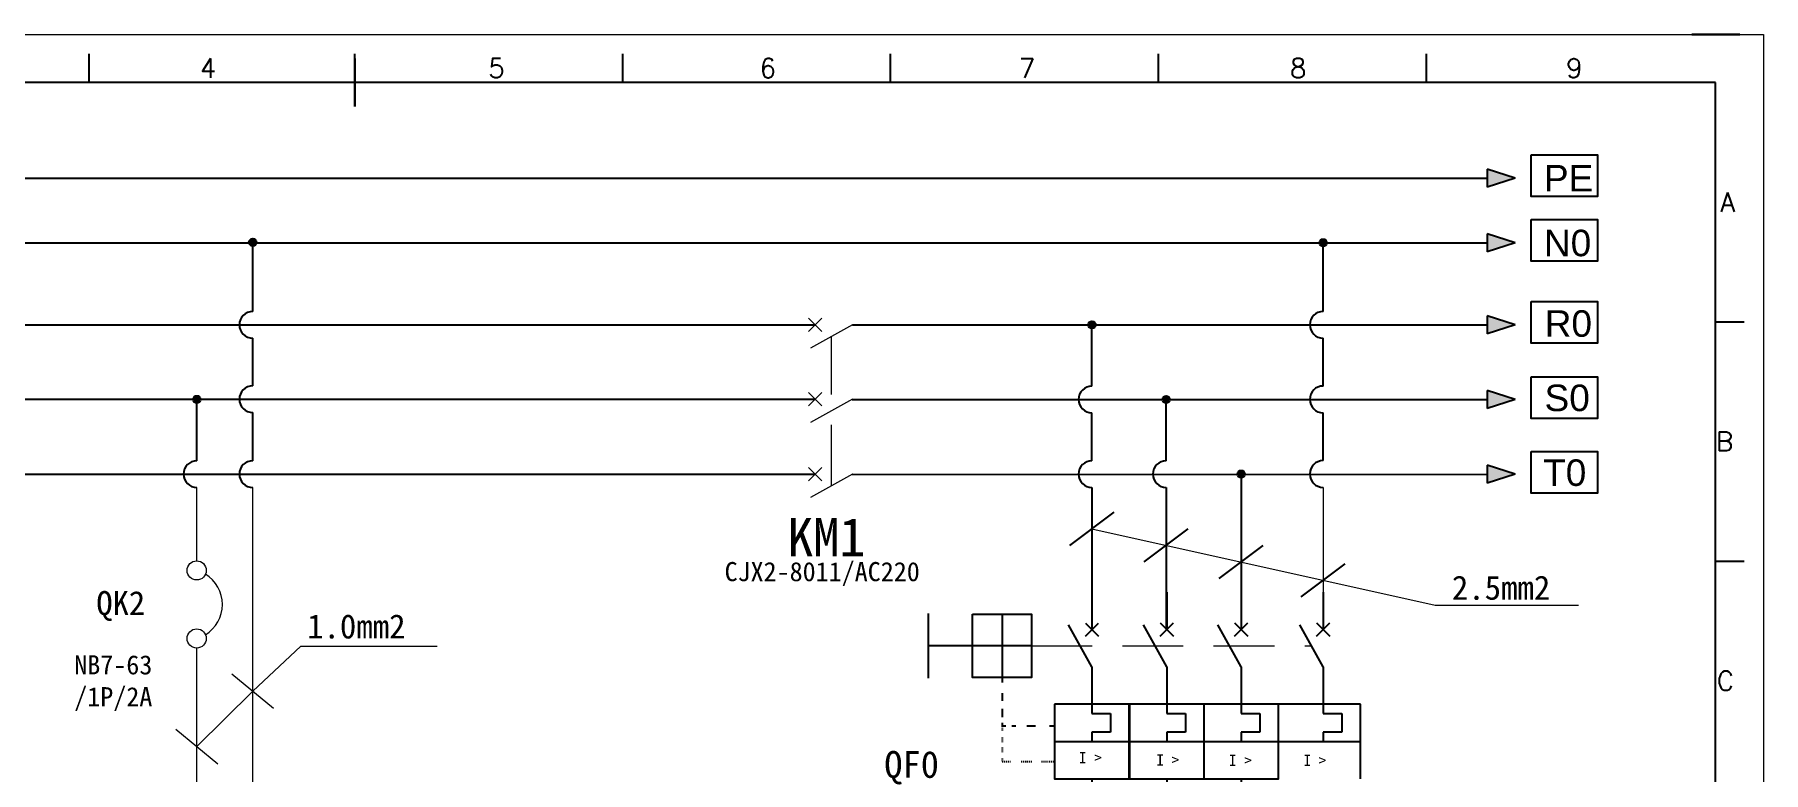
# Model space of a CAD drawing. Extents: x 33864 to 41687, y -3582 to -110.
# Drawn here: x 35712.1 to 35892.8, y -2781.9 to -2704.9 of the extents above; entities that cross this region are included whole.
import ezdxf
from ezdxf.enums import TextEntityAlignment as Align

# ---------------------------------------------------------------- set-up
doc = ezdxf.new("R2010")
doc.units = 0
doc.header["$MEASUREMENT"] = 0
for name, pattern in [('ACANSTGL', [0.11811, 0.07874, -0.03937]), ('ACISOWELD', [3, 2, -1]), ('DASHED2', [9.525, 6.35, -3.175])]:
    doc.linetypes.add(name, pattern=pattern)
for name, color, linetype in [('AE_BOR', 1, 'Continuous'), ('MISC', 2, 'Continuous'), ('SYMS', 7, 'Continuous'), ('细实线层', 7, 'Continuous')]:
    doc.layers.add(name, color=color, linetype=linetype)
doc.styles.add('WD', font='romans.shx', dxfattribs={"bigfont": 'gbcbig.shx'})
doc.styles.add('WD_IEC', font='ISOCP2.shx', dxfattribs={"width": 0.9, "height": 4, "bigfont": 'gbcbig.shx'})
doc.styles.add('样式 0', font='')
doc.styles.add('样式 8', font='arial.ttf')
doc.styles.get('样式 0').set_extended_font_data('KaiTi_GB2312')

# ---------------------------------------------------------------- blocks, each defined once
blk = doc.blocks.new('WDDOT')
blk.add_hatch(color=256).paths.add_polyline_path([(0.5, 0, 1), (-0.5, 0, 1)])
blk.add_circle((0, 0), 0.5)
blk = doc.blocks.new('VCB11THI')
for p, q in [((0, 7.5), (0, 2.5)), ((0, -2.5), (-3.12, 3.12)), ((-0.88, 3.38), (0.88, 1.62)), ((-0.88, 1.62), (0.88, 3.38)), ((0, -2.5), (0, -8.75)), ((0, -8.75), (2.5, -8.75)), ((2.5, -8.75), (2.5, -11.25)), ((0, -11.25), (0, -12.5)), ((2.5, -11.25), (0, -11.25)), ((-5, -12.5), (5, -12.5)), ((0, -17.5), (0, -22.5))]:
    blk.add_line(p, q)
blk.add_lwpolyline([(-5, -7.5), (-5, -17.5), (5, -17.5), (5, -7.5)], close=True)
at = {"style": 'WD_IEC'}
for tag, p in [('INST', (-8, 5.25)), ('LOC', (-8, 1.75)), ('TAG1', (-8, -1.75)), ('RATING1', (-8, -6.35)), ('DESC1', (-8, -14.35)), ('DESC2', (-8, -17.85)), ('DESC3', (-8, -21.35))]:
    blk.add_attdef(tag, text='', height=2.5, dxfattribs=at).set_placement(p, align=Align.RIGHT)
blk.add_attdef('TERM01', text='', height=2, rotation=90, dxfattribs=at).set_placement((-1, 7.5), align=Align.RIGHT)
at = {"style": 'WD_IEC', "flags": 1}
for tag, p, height in [('X2TERM01', (0, 7.5), 0.32), ('MFG', (2.75, 6.5), 1.5), ('CAT', (2.75, 4), 1.5), ('X4LINK', (-2, 0), 0.32), ('X1LINK', (-0.5, 0), 0.32), ('CONTACT', (-5, -7.5), 1), ('COMMON', (-3.75, -8.75), 1), ('ASSYCODE', (1, -19), 1), ('FAMILY', (1, -20.5), 1), ('X8TERM02', (0, -22.5), 0.32), ('CATDESC', (1, -22), 1)]:
    blk.add_attdef(tag, p, '', height=height, dxfattribs=at)
at = {"lineweight": 15, "style": 'WD_IEC'}
blk.add_attdef('XREF', text='', height=2.5, dxfattribs=at).set_placement((-8, -10.35), align=Align.RIGHT)
at = {"linetype": 'Continuous', "style": 'WD_IEC'}
blk.add_attdef('T', text='', height=2.5, dxfattribs=at).set_placement((0, -15), align=Align.MIDDLE_CENTER)
at = {"style": 'WD_IEC'}
blk.add_attdef('TERM02', (-1, -22.5), '', height=2, rotation=90, dxfattribs=at)
blk = doc.blocks.new('VCB21THI')
for p, q in [((0, 7.5), (0, 2.5)), ((0, -2.5), (-3.12, 3.12)), ((-0.88, 3.38), (0.88, 1.62)), ((-0.88, 1.62), (0.88, 3.38)), ((0, -2.5), (0, -8.75)), ((0, -8.75), (2.5, -8.75)), ((2.5, -8.75), (2.5, -11.25)), ((0, -11.25), (0, -12.5)), ((2.5, -11.25), (0, -11.25)), ((-5, -12.5), (5, -12.5)), ((0, -17.5), (0, -22.5))]:
    blk.add_line(p, q)
blk.add_lwpolyline([(-5, -7.5), (-5, -17.5), (5, -17.5), (5, -7.5)], close=True)
at = {"style": 'WD_IEC'}
for tag, p in [('INST', (-8, 5.25)), ('LOC', (-8, 1.75)), ('TAG2', (-8, -1.75)), ('RATING1', (-8, -6.35)), ('DESC1', (-8, -14.35)), ('DESC2', (-8, -17.85)), ('DESC3', (-8, -21.35))]:
    blk.add_attdef(tag, text='', height=2.5, dxfattribs=at).set_placement(p, align=Align.RIGHT)
blk.add_attdef('TERM01', text='', height=2, rotation=90, dxfattribs=at).set_placement((-1, 7.5), align=Align.RIGHT)
at = {"style": 'WD_IEC', "flags": 1}
for tag, p, height in [('X2TERM01', (0, 7.5), 0.32), ('X4LINK', (-2, 0), 0.32), ('X1LINK', (-0.5, 0), 0.32), ('CONTACT', (-5, -7.5), 1), ('COMMON', (-3.75, -8.75), 1), ('FAMILY', (1, -20.5), 1), ('X8TERM02', (0, -22.5), 0.32)]:
    blk.add_attdef(tag, p, '', height=height, dxfattribs=at)
at = {"lineweight": 15, "style": 'WD_IEC'}
blk.add_attdef('XREF', text='', height=2.5, dxfattribs=at).set_placement((-8, -10.35), align=Align.RIGHT)
at = {"linetype": 'Continuous', "style": 'WD_IEC'}
blk.add_attdef('T', text='', height=2.5, dxfattribs=at).set_placement((0, -15), align=Align.MIDDLE_CENTER)
at = {"style": 'WD_IEC'}
blk.add_attdef('TERM02', (-1, -22.5), '', height=2, rotation=90, dxfattribs=at)

msp = doc.modelspace()

# ---------------------------------------------------------------- hatches: boundary and pattern name
for points in [[(35735.318, -2726.562, 1), (35734.532, -2726.562, 1)], [(35866.879, -2726.613), (35863.96, -2725.677), (35863.96, -2727.548)], [(35866.879, -2735.178), (35863.96, -2734.243), (35863.96, -2736.114)], [(35729.478, -2742.975, 1), (35728.691, -2742.975, 1)], [(35866.879, -2742.975), (35863.96, -2742.039), (35863.96, -2743.91)], [(35866.879, -2750.771), (35863.96, -2749.836), (35863.96, -2751.706)]]:
    msp.add_hatch(color=256).paths.add_polyline_path(points)
h = msp.add_hatch(color=256)
edge = h.paths.add_edge_path()
edge.add_arc((35846.799, -2726.606), 0.389, 0, 360)
h = msp.add_hatch(color=256)
edge = h.paths.add_edge_path()
edge.add_arc((35822.637, -2735.178), 0.389, 0, 360)
h = msp.add_hatch(color=256)
edge = h.paths.add_edge_path()
edge.add_arc((35830.398, -2742.975), 0.389, 0, 360)
h = msp.add_hatch(color=256)
edge = h.paths.add_edge_path()
edge.add_arc((35838.233, -2750.771), 0.389, 0, 360)
at = {"layer": 'MISC'}
msp.add_hatch(color=256, dxfattribs=at).paths.add_polyline_path([(35866.879, -2719.848), (35863.96, -2718.913), (35863.96, -2720.783)])

# ---------------------------------------------------------------- linework, layer by layer
for p, q in [((35887.82, -2709.86), (35600.82, -2709.86)), ((35887.82, -2909.86), (35887.82, -2709.86)), ((35866.879, -2726.613), (35863.96, -2725.677)), ((35863.96, -2725.677), (35863.96, -2727.548)), ((35641.383, -2726.613), (35863.96, -2726.613)), ((35866.879, -2726.613), (35863.96, -2727.548)), ((35641.383, -2735.178), (35793.714, -2735.178)), ((35797.612, -2735.178), (35863.96, -2735.178)), ((35866.879, -2735.178), (35863.96, -2734.243)), ((35863.96, -2734.243), (35863.96, -2736.114)), ((35866.879, -2735.178), (35863.96, -2736.114)), ((35866.879, -2742.975), (35863.96, -2742.039)), ((35863.96, -2742.039), (35863.96, -2743.91)), ((35641.383, -2742.94), (35793.737, -2742.963)), ((35797.57, -2742.964), (35863.96, -2742.975)), ((35866.879, -2742.975), (35863.96, -2743.91)), ((35866.879, -2750.771), (35863.96, -2749.836)), ((35863.96, -2749.836), (35863.96, -2751.706)), ((35641.383, -2750.775), (35793.717, -2750.772)), ((35797.57, -2750.798), (35863.96, -2750.809)), ((35838.233, -2750.771), (35838.233, -2767.014)), ((35866.879, -2750.771), (35863.96, -2751.706)), ((35822.637, -2752.165), (35822.637, -2767.014)), ((35830.398, -2752.165), (35830.399, -2767.014)), ((35846.799, -2763.116), (35846.799, -2767.014)), ((35805.515, -2765.352), (35805.515, -2772.075)), ((35813.24, -2765.391), (35813.24, -2772.036)), ((35846.11, -2766.325), (35847.488, -2767.703)), ((35846.11, -2767.703), (35847.488, -2766.325)), ((35846.799, -2770.912), (35844.363, -2766.527)), ((35816.309, -2768.714), (35805.515, -2768.714)), ((35846.799, -2770.912), (35846.799, -2775.785)), ((35813.24, -2772.036), (35813.24, -2772.562)), ((35813.24, -2773.653), (35813.24, -2774.472)), ((35813.24, -2775.291), (35813.24, -2776.155)), ((35850.697, -2774.81), (35842.901, -2774.81)), ((35850.697, -2782.606), (35850.697, -2774.81)), ((35813.24, -2776.746), (35813.24, -2777.066)), ((35813.24, -2777.066), (35813.635, -2777.066)), ((35814.272, -2777.066), (35814.682, -2777.066)), ((35815.82, -2777.066), (35816.731, -2777.066)), ((35818.188, -2777.066), (35818.743, -2777.066)), ((35846.799, -2775.785), (35848.748, -2775.785)), ((35848.748, -2775.785), (35848.748, -2777.734)), ((35842.131, -2778.708), (35850.697, -2778.708)), ((35846.799, -2777.734), (35846.799, -2778.708)), ((35848.748, -2777.734), (35846.799, -2777.734))]:
    msp.add_line(p, q)
at = {"color": 0, "ltscale": 2}
for p, q in [((35734.925, -2733.784), (35734.925, -2726.363)), ((35734.925, -2741.558), (35734.925, -2736.572)), ((35729.127, -2742.831), (35728.734, -2742.831)), ((35729.084, -2749.379), (35729.084, -2742.975)), ((35734.925, -2749.379), (35734.925, -2744.346))]:
    msp.add_line(p, q, dxfattribs=at)
at = {"color": 0}
for p, q in [((35846.799, -2733.778), (35846.799, -2726.606)), ((35822.637, -2741.58), (35822.637, -2735.178)), ((35846.799, -2741.574), (35846.799, -2736.566)), ((35822.637, -2749.377), (35822.637, -2744.369)), ((35830.398, -2749.377), (35830.398, -2742.975)), ((35846.799, -2749.37), (35846.799, -2744.362)), ((35842.901, -2774.81), (35842.131, -2774.81))]:
    msp.add_line(p, q, dxfattribs=at)
at = {"lineweight": 0}
for p, q in [((35794.403, -2734.489), (35793.025, -2735.867)), ((35793.025, -2734.489), (35794.403, -2735.867)), ((35797.612, -2735.178), (35793.227, -2737.615)), ((35797.612, -2735.178), (35802.485, -2735.178)), ((35794.403, -2742.251), (35793.025, -2743.629)), ((35793.025, -2742.251), (35794.403, -2743.629)), ((35797.612, -2742.94), (35793.227, -2745.377)), ((35797.612, -2742.94), (35802.485, -2742.94)), ((35794.403, -2750.086), (35793.025, -2751.464)), ((35793.025, -2750.086), (35794.403, -2751.464)), ((35797.612, -2750.775), (35793.227, -2753.211)), ((35797.612, -2750.775), (35802.485, -2750.775)), ((35846.799, -2752.159), (35846.799, -2767.014))]:
    msp.add_line(p, q, dxfattribs=at)
at = {"color": 6, "linetype": 'DASHED2', "lineweight": 0}
for p, q in [((35795.419, -2751.993), (35795.407, -2736.403)), ((35816.309, -2768.714), (35845.578, -2768.714))]:
    msp.add_line(p, q, dxfattribs=at)
at = {"linetype": 'Continuous', "lineweight": 0}
for p, q in [((35729.084, -2759.836), (35729.084, -2752.168)), ((35734.925, -2799.005), (35734.925, -2752.168)), ((35729.084, -2799.018), (35729.084, -2768.945))]:
    msp.add_line(p, q, dxfattribs=at)
at = {"linetype": 'ACANSTGL'}
for p, q in [((35813.24, -2777.066), (35813.24, -2777.611)), ((35813.24, -2778.293), (35813.24, -2778.884)), ((35813.24, -2779.339), (35813.24, -2779.885)), ((35813.24, -2780.476), (35813.24, -2780.812)), ((35813.24, -2780.812), (35814.232, -2780.812)), ((35815.25, -2780.812), (35816.359, -2780.812)), ((35817.377, -2780.812), (35818.721, -2780.812))]:
    msp.add_line(p, q, dxfattribs=at)
at = {"color": 1, "lineweight": -3}
for points in [[(35868.529, -2717.41), (35875.47, -2717.41), (35875.47, -2721.762), (35868.529, -2721.762)], [(35868.529, -2724.174), (35875.47, -2724.174), (35875.47, -2728.527), (35868.529, -2728.527)], [(35868.529, -2732.74), (35875.47, -2732.74), (35875.47, -2737.093), (35868.529, -2737.093)], [(35868.529, -2740.599), (35875.47, -2740.599), (35875.47, -2744.952), (35868.529, -2744.952)], [(35868.529, -2748.404), (35875.47, -2748.404), (35875.47, -2752.756), (35868.529, -2752.756)]]:
    msp.add_lwpolyline(points, close=True, dxfattribs=at)
msp.add_lwpolyline([(35810.17, -2765.391), (35816.309, -2765.391), (35816.309, -2772.036), (35810.17, -2772.036)], close=True)
for centre, radius in [((35734.925, -2726.562), 0.393), ((35846.799, -2726.606), 0.389), ((35822.637, -2735.178), 0.389), ((35729.084, -2742.975), 0.393), ((35830.398, -2742.975), 0.389), ((35838.233, -2750.771), 0.389)]:
    msp.add_circle(centre, radius)
at = {"lineweight": 0}
for centre in [(35729.071, -2760.836), (35729.071, -2767.945)]:
    msp.add_circle(centre, 1, dxfattribs=at)
at = {"color": 0, "ltscale": 2}
for centre in [(35734.925, -2735.178), (35846.799, -2735.172), (35734.925, -2742.952), (35822.637, -2742.975), (35846.799, -2742.968), (35729.084, -2750.774), (35734.925, -2750.773), (35822.637, -2750.771), (35830.398, -2750.771), (35846.799, -2750.764)]:
    msp.add_arc(centre, 1.394, 90, 270, dxfattribs=at)
at = {"lineweight": 0}
msp.add_arc((35728.078, -2764.391), 3.691, 301.18201, 58.81799, dxfattribs=at)
at = {"layer": 'AE_BOR', "color": 1, "lineweight": 15}
for p, q in [((35595.817, -2704.86), (35892.817, -2704.86)), ((35892.817, -2704.86), (35892.817, -2914.86))]:
    msp.add_line(p, q, dxfattribs=at)
at = {"layer": 'AE_BOR', "lineweight": 30}
msp.add_line((35890.35, -2704.86), (35885.35, -2704.86), dxfattribs=at)
at = {"layer": 'AE_BOR'}
for p, q in [((35717.85, -2709.86), (35717.85, -2706.86)), ((35745.6, -2709.86), (35745.6, -2706.86)), ((35773.6, -2709.86), (35773.6, -2706.86)), ((35801.6, -2709.86), (35801.6, -2706.86)), ((35829.6, -2709.86), (35829.6, -2706.86)), ((35857.6, -2709.86), (35857.6, -2706.86)), ((35887.82, -2734.86), (35890.82, -2734.86)), ((35887.82, -2759.86), (35890.82, -2759.86))]:
    msp.add_line(p, q, dxfattribs=at)
at = {"layer": 'AE_BOR', "color": 2, "lineweight": 30}
msp.add_line((35745.6, -2712.36), (35745.6, -2707.36), dxfattribs=at)
at = {"layer": 'MISC'}
for p, q in [((35866.879, -2719.848), (35863.96, -2718.913)), ((35863.96, -2718.913), (35863.96, -2720.783)), ((35625.643, -2719.848), (35863.96, -2719.848)), ((35866.879, -2719.848), (35863.96, -2720.783))]:
    msp.add_line(p, q, dxfattribs=at)
at = {"layer": '细实线层', "linetype": 'ByBlock'}
for p, q in [((35820.326, -2758.223), (35824.948, -2754.757)), ((35828.088, -2759.952), (35832.709, -2756.486)), ((35835.922, -2761.697), (35840.544, -2758.231)), ((35844.488, -2763.605), (35849.11, -2760.139))]:
    msp.add_line(p, q, dxfattribs=at)
at = {"layer": '细实线层', "lineweight": 0}
for p, q in [((35822.637, -2756.49), (35858.506, -2764.479)), ((35858.506, -2764.479), (35873.48, -2764.479)), ((35734.925, -2773.435), (35739.962, -2768.741)), ((35739.962, -2768.741), (35754.191, -2768.741)), ((35732.736, -2771.632), (35737.115, -2775.239)), ((35729.084, -2779.222), (35734.925, -2773.435)), ((35726.895, -2777.419), (35731.274, -2781.025))]:
    msp.add_line(p, q, dxfattribs=at)

# ---------------------------------------------------------------- block references
at = {"layer": 'SYMS', "lineweight": -3}
for p, xscale, yscale, zscale in [((35846.799, -2726.606), 0.4949999999989814, 0.4949999999989814, 0.495), ((35822.637, -2735.178), 0.4949999999989814, 0.4949999999989814, 0.495), ((35729.127, -2742.831), 0.5, 0.5, 0.5), ((35830.398, -2742.975), 0.4949999999989814, 0.4949999999989814, 0.495), ((35838.233, -2750.771), 0.4949999999989814, 0.4949999999989814, 0.495)]:
    msp.add_blockref('WDDOT', p, dxfattribs=dict(at, xscale=xscale, yscale=yscale, zscale=zscale))
at = {"layer": 'SYMS', "linetype": 'ACISOWELD', "xscale": 0.7796249999992142, "yscale": 0.7796249999992142, "zscale": 0.7796249999992142}
for name, p in [('VCB11THI', (35822.637, -2768.969)), ('VCB21THI', (35830.471, -2768.963)), ('VCB21THI', (35838.233, -2768.963))]:
    msp.add_blockref(name, p, dxfattribs=at)

# ---------------------------------------------------------------- texts
at = {"color": 0}
for s, p in [('2.5mm2', (35860.256, -2763.897)), ('1.0mm2', (35740.611, -2767.944))]:
    msp.add_text(s, height=2.52, dxfattribs=at).set_placement(p)
at = {"char_height": 2.772, "width": 4.96666, "attachment_point": 1, "style": '样式 8'}
for s, insert in [('N0', (35869.874, -2725.244)), ('R0', (35869.956, -2733.659)), ('S0', (35869.939, -2741.423)), ('T0', (35869.789, -2749.237))]:
    msp.add_mtext(s, dxfattribs=dict(at, insert=insert))
at = {"char_height": 1.1694, "width": 4.51104, "attachment_point": 1}
for insert in [(35821.277, -2779.818), (35829.372, -2780.046), (35836.957, -2780.098), (35844.753, -2780.098)]:
    msp.add_mtext('I >', dxfattribs=dict(at, insert=insert))
at = {"layer": 'AE_BOR', "style": 'WD'}
for s, p in [('4', (35730.263, -2709.36)), ('5', (35760.412, -2709.36)), ('6', (35788.757, -2709.36)), ('7', (35815.854, -2709.36)), ('8', (35844.184, -2709.36)), ('9', (35873.048, -2709.36))]:
    msp.add_text(s, height=2, dxfattribs=at).set_placement(p, align=Align.CENTER)
for s, p in [('A', (35889.844, -2722.36)), ('B', (35889.653, -2747.36)), ('C', (35889.749, -2772.36))]:
    msp.add_text(s, height=2, dxfattribs=at).set_placement(p, align=Align.MIDDLE_RIGHT)
at = {"layer": 'MISC', "insert": (35869.874, -2718.479), "char_height": 2.772, "width": 4.96666, "attachment_point": 1, "style": '样式 8'}
msp.add_mtext('PE', dxfattribs=at)
at = {"layer": 'MISC', "color": 0, "width": 5.01683, "attachment_point": 1, "style": '样式 0'}
for s, insert, char_height in [('KM1', (35790.795, -2755.36), 4), ('{\\fSimSun|b0|i0|c134|p2;CJX2-8011/AC220}', (35784.238, -2759.961), 2), ('{\\fSimSun|b0|i0|c134|p2;QK2}', (35718.582, -2762.993), 2.5), ('{\\fSimSun|b0|i0|c134|p2;NB7-63\\P/1P/2A}', (35716.274, -2769.698), 2), ('QF0', (35800.935, -2779.703), 2.8)]:
    msp.add_mtext(s, dxfattribs=dict(at, insert=insert, char_height=char_height))

doc.saveas('drawing.dxf')
